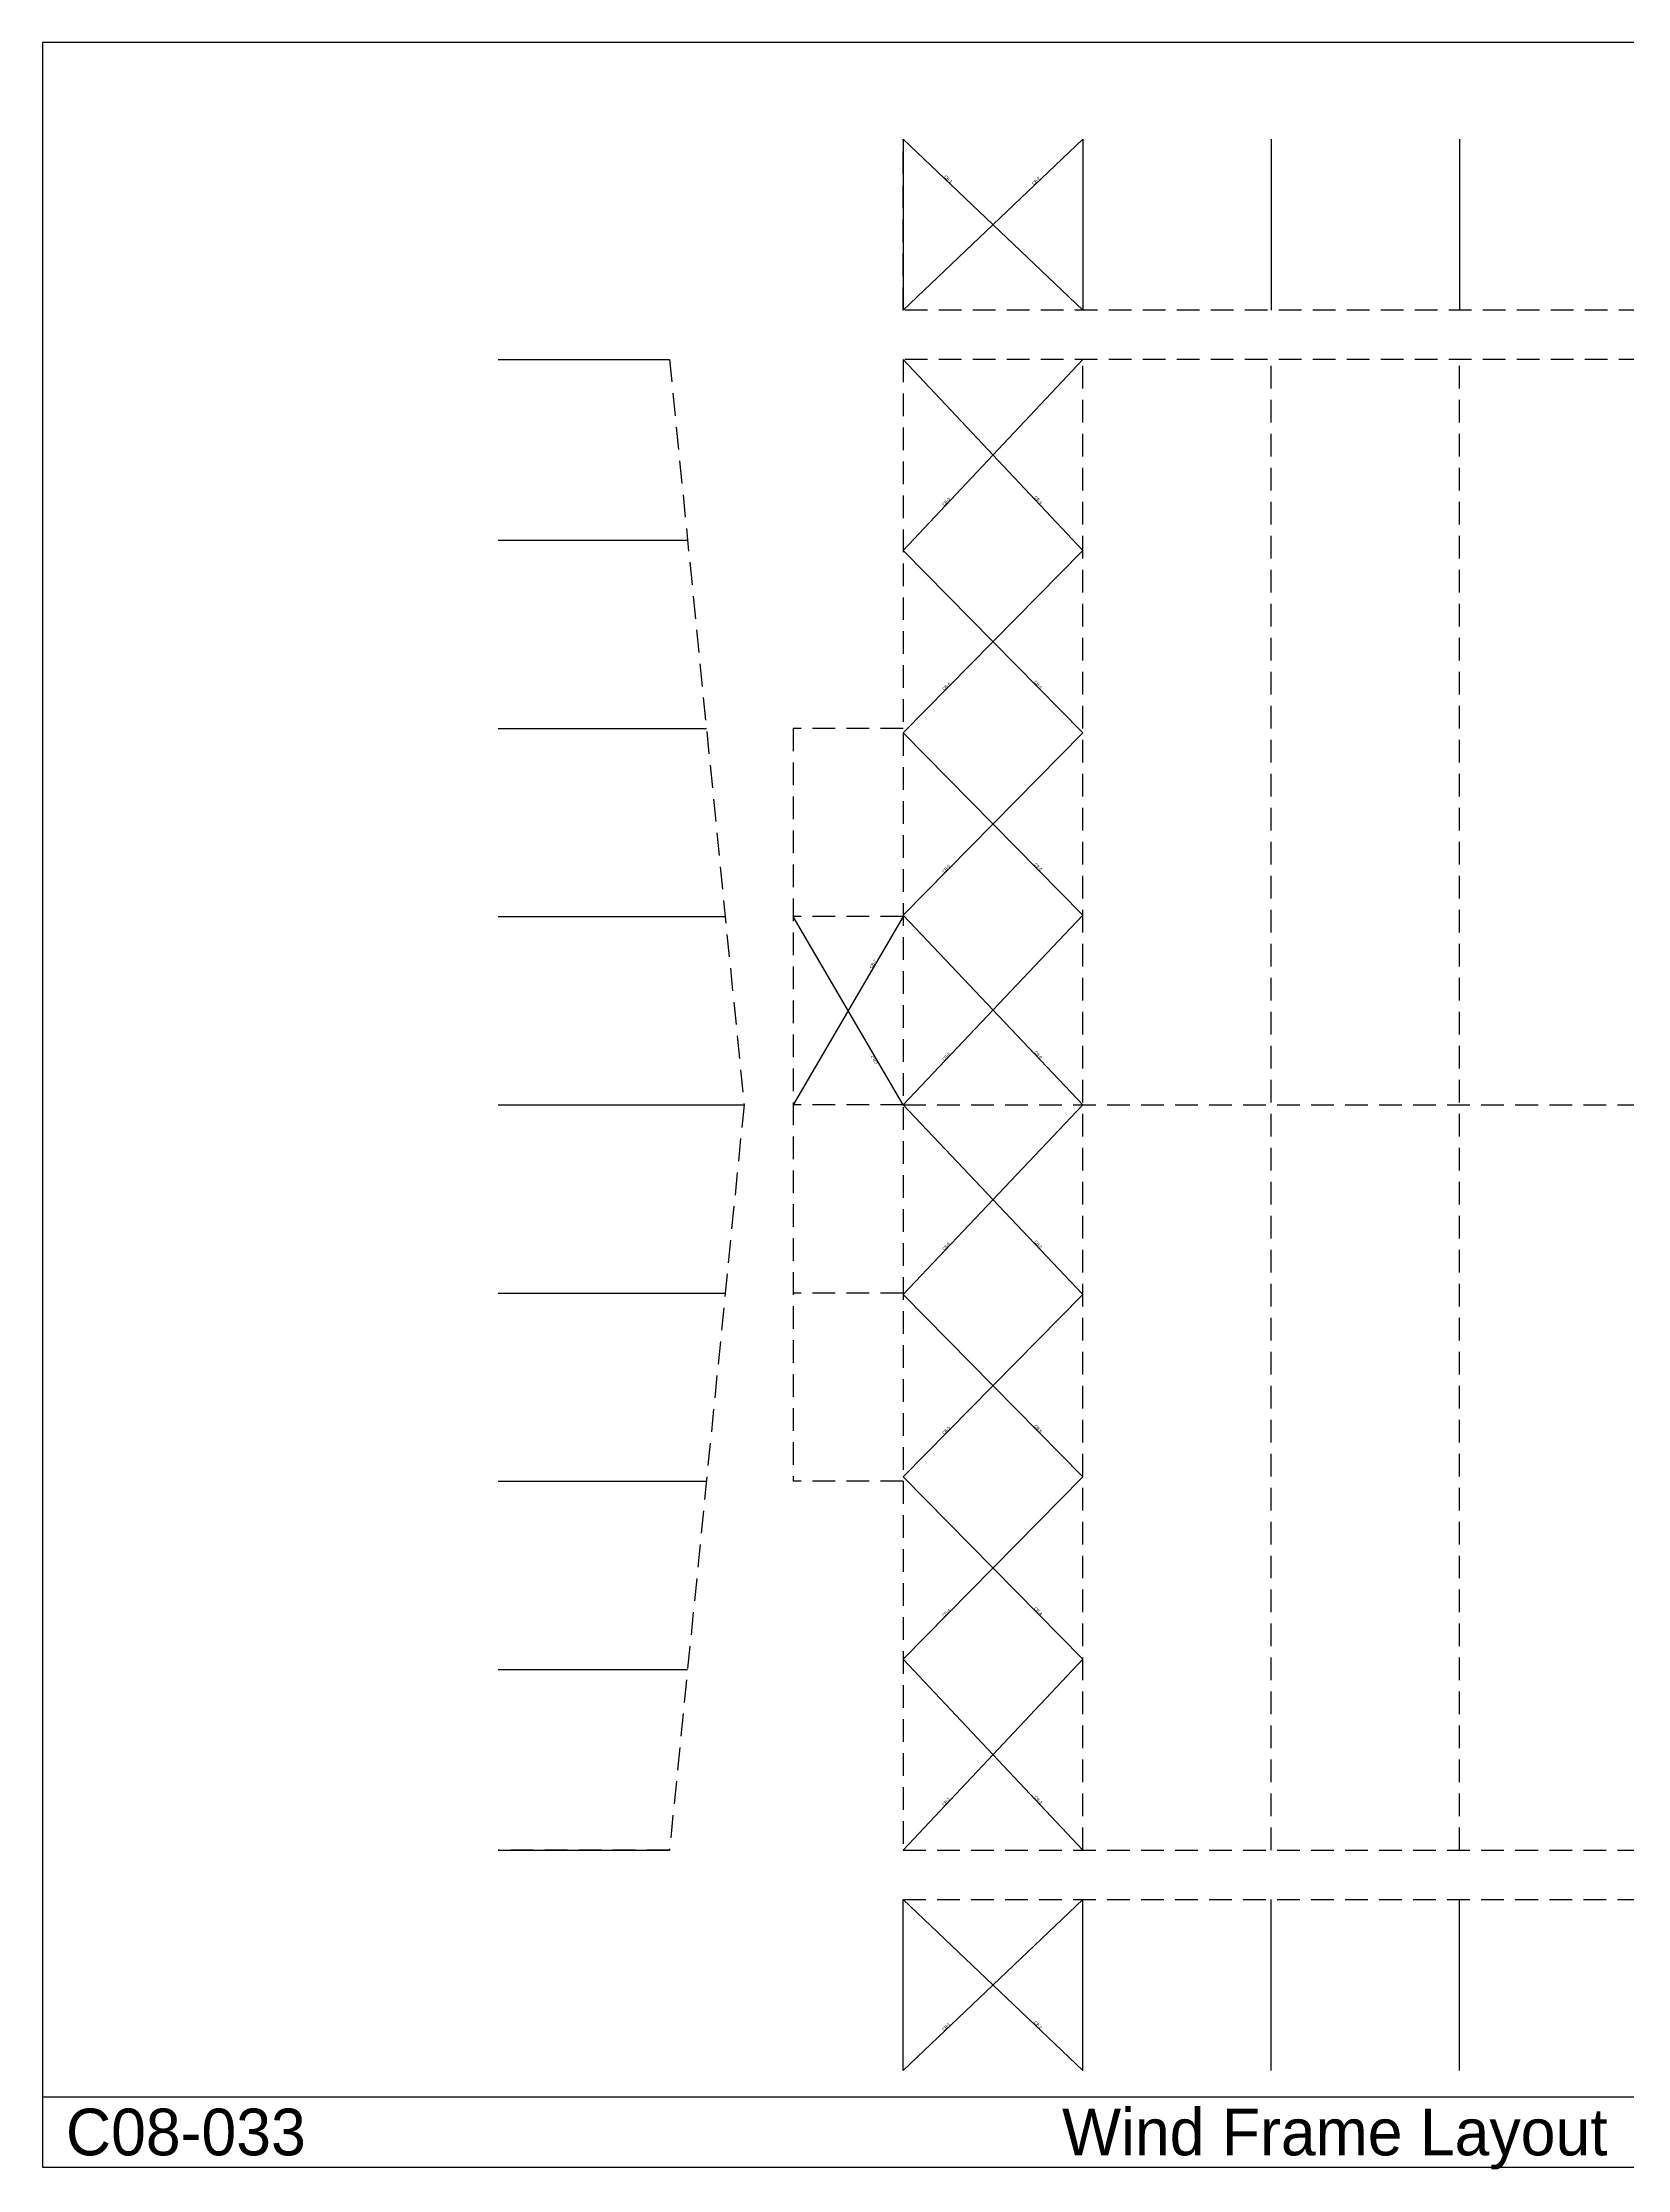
# Model space of a CAD drawing. Extents: x -35200 to 80700, y -13060 to 73964.
# Drawn here: x -35200 to 29620, y -13060 to 73964 of the extents above; entities that cross this region are included whole.
import ezdxf

# ---------------------------------------------------------------- set-up
doc = ezdxf.new("R2010")
doc.units = 0
doc.linetypes.add('CONTIN', pattern=[0])
doc.linetypes.add('DASHED', pattern=[1390.8, 927.2, -463.6])
doc.layers.get('0').update_dxf_attribs({"linetype": 'CONTIN'})
for name, color, linetype in [('16', 7, 'CONTIN'), ('23', 7, 'DASHED'), ('3', 7, 'CONTIN'), ('4', 5, 'CONTIN'), ('8', 5, 'DASHED')]:
    doc.layers.add(name, color=color, linetype=linetype)

msp = doc.modelspace()

# ---------------------------------------------------------------- linework, layer by layer
for p, q in [((80700.203, 73964.156), (-35200.207, 73964.156)), ((-35200.207, 73964.156), (-35200.207, -12961.149)), ((-35200.207, -10092.615), (80700.203, -10092.615)), ((-35200.207, -12961.149), (80700.203, -12961.149))]:
    msp.add_line(p, q)
at = {"layer": '23'}
for p, q in [((7350, 0), (7350, 61000.004)), ((15049.999, 0), (15049.999, 61000.004)), ((22749.998, 0), (22749.998, 61000.004))]:
    msp.add_line(p, q, dxfattribs=at)
at = {"layer": '3'}
for p, q in [((7350.001, 70012.516), (-0.462, 63013.004)), ((0, 70013), (7349.539, 63012.52)), ((0, 61000.004), (7350, 53186.906)), ((7350, 61000.004), (0, 53186.906)), ((0, 53186.906), (7350, 45724.105)), ((7350, 53186.906), (0, 45724.105)), ((0, 45724.105), (7350, 38261.305)), ((7350, 45724.105), (0, 38261.305)), ((-0.001, 38200.004), (-4500.001, 30500.004)), ((-0.001, 30500.004), (-4500.001, 38200.004)), ((0, 38261.305), (7350, 30500.002)), ((7350, 38261.305), (0, 30500.002)), ((0, 30500.002), (7350, 22738.701)), ((7350, 30500.002), (0, 22738.701)), ((0, 22738.701), (7350, 15275.901)), ((7350, 22738.701), (0, 15275.901)), ((0, 15275.901), (7350, 7813.104)), ((7350, 15275.901), (0, 7813.104)), ((0, 7813.104), (7350, 0)), ((7350, 7813.104), (0, 0)), ((0, -9010), (7350, -2010)), ((7350, -9010), (0, -2010))]:
    msp.add_line(p, q, dxfattribs=at)
at = {"layer": '4'}
for p, q in [((0, 70013), (-0.462, 63013.004)), ((7350.001, 70012.516), (7349.539, 63012.52)), ((15050.002, 70012.008), (15049.54, 63012.012)), ((22750.002, 70011.5), (22749.539, 63011.5)), ((-16560, 61000.004), (-9560, 61000.004)), ((-16560, 53600), (-8820, 53600)), ((-16560, 45900.004), (-8050.001, 45900.004)), ((-16560.002, 38200.004), (-7280, 38200.004)), ((-16560.002, 30500.004), (-6510.001, 30500.004)), ((-16560.002, 22800.004), (-7280.001, 22800.004)), ((-16560.002, 15100.002), (-8050.002, 15100.002)), ((-16560.002, 7400.001), (-8820.002, 7400.001)), ((-16560.002, 0), (-9560.002, 0)), ((0, -9010), (0, -2010)), ((7350, -9010), (7350, -2010)), ((15049.999, -9010), (15049.999, -2010)), ((22749.998, -9010), (22749.998, -2010))]:
    msp.add_line(p, q, dxfattribs=at)
at = {"layer": '8'}
for p, q in [((-0.462, 63013.004), (0, 70013)), ((45499.539, 63010), (-0.462, 63013.004)), ((-16560, 61000.004), (-9560, 61000.004)), ((-9560, 61000.004), (-6510.001, 30500.002)), ((0, 61000.004), (0, 0)), ((45500, 61000.004), (0, 61000.004)), ((-4500.001, 45900.004), (-4500.002, 15100.002)), ((-0.001, 45900.004), (-4500.001, 45900.004)), ((-0.001, 38200.004), (-4500.001, 38200.004)), ((-6510.001, 30500.002), (-9560.002, 0)), ((-0.001, 30500.004), (-4500.001, 30500.004)), ((0, 30500.002), (45500, 30500.002)), ((-0.002, 22800.004), (-4500.001, 22800.004)), ((-0.002, 15100.002), (-4500.002, 15100.002)), ((-9560.002, 0), (-16560.002, 0)), ((0, 0), (45500, 0)), ((0, -9010), (0, -2010)), ((0, -2010), (45500, -2010))]:
    msp.add_line(p, q, dxfattribs=at)

# ---------------------------------------------------------------- texts
for s, p in [('C08-033', (-34244.031, -12483.061)), ('Wind Frame Layout', (6494.965, -12483.061))]:
    msp.add_text(s, height=1912.357).set_placement(p)
at = {"layer": '16'}
for s, rotation, p in [('CB-1', 316.393, (1660.823, 68461.539)), ('CB-2', 43.599, (5335.801, 68124.961)), ('CB-3', 46.749, (1670.423, 54993.059)), ('CB-3', -46.749, (5345.423, 55348.262)), ('CB-4', 45.436, (1666.397, 47446.555)), ('CB-4', -45.436, (5341.397, 47794.012)), ('CB-5', 45.436, (1666.397, 39983.754)), ('CB-5', -45.436, (5341.397, 40331.211)), ('CB-7', 59.697, (-1278.515, 36064.477)), ('CB-7', 120.303, (-1032.447, 32214.48)), ('CB-6', 46.559, (1669.834, 32293.756)), ('CB-6', -46.559, (5344.834, 32647.855)), ('CB-6', 46.559, (1669.834, 24532.459)), ('CB-6', -46.559, (5344.834, 24886.555)), ('CB-5', -45.436, (5341.397, 17345.811)), ('CB-5', 45.436, (1666.397, 16998.354)), ('CB-4', 45.436, (1666.397, 9535.555)), ('CB-4', -45.436, (5341.397, 9883.013)), ('CB-3', 46.749, (1670.423, 1806.152)), ('CB-3', -46.749, (5345.423, 2161.36)), ('CB-1', 43.603, (1660.926, -7397.686)), ('CB-2', 316.397, (5335.926, -7061.355))]:
    msp.add_text(s, height=121.92, rotation=rotation, dxfattribs=at).set_placement(p)

doc.saveas('drawing.dxf')
